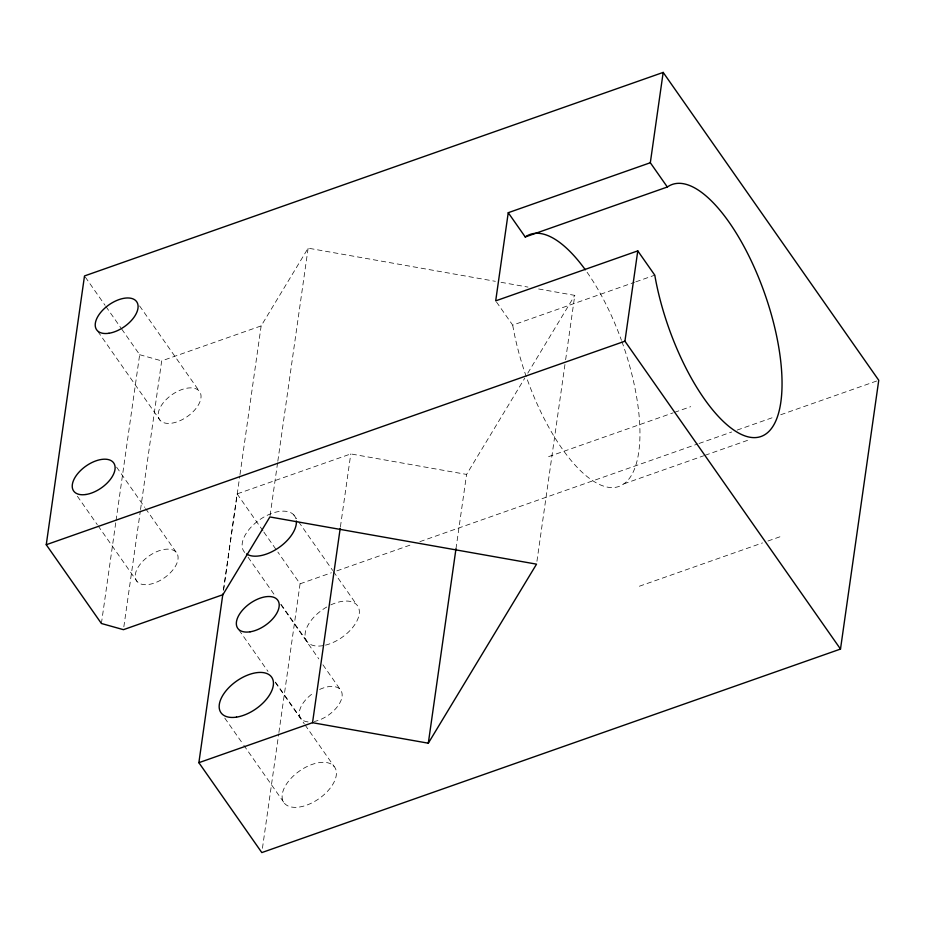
<?xml version="1.0" encoding="UTF-8"?>
<svg xmlns="http://www.w3.org/2000/svg" width="925" height="925" viewBox="0 0 925 925"><rect width="100%" height="100%" fill="white"/><g stroke="black" fill="none" stroke-linecap="round" stroke-linejoin="round"><path stroke-width="0.69" stroke-dasharray="4.62 3.47" d="M101.403 623.496L115.856 521.977M116.053 520.555L139.663 354.703L121.545 328.837M123.846 626.815L140.334 511.005M140.531 509.571L161.69 360.889L261.151 325.901L308.141 248.166L495.361 281.316M223.492 589.688L237.124 493.904L350.795 453.921L466.57 474.421L524.787 378.105M223.515 590.404L239.783 476.028M239.991 474.594L261.151 325.901M270.088 515.526L277.616 462.627M277.824 461.193L308.141 248.166M262.434 848.294L278.714 733.918M278.911 732.484L300.07 583.802L277.858 552.075M340.412 526.834L350.795 453.921M455.979 548.768L466.57 474.421M536.939 561.302L565.429 361.143M565.637 359.709L574.783 295.376L537.911 288.843M527.77 373.168L574.783 295.376M496.505 302.012L512.693 325.137L634.481 282.31M635.833 281.836L654.784 275.164M548.618 456.638L673.111 412.851M674.464 412.377L690.709 406.665M300.07 583.802L331.393 572.783M336.839 570.875L411.729 544.536M419.892 541.657L697.658 443.965M699.022 443.491L731.698 431.998M737.144 430.079L775.266 416.678M780.712 414.758L878.75 380.279M623.832 483.868L703.671 455.782M705.023 455.308L749.678 439.606M639.372 586.23L762.512 542.917M767.923 541.021L781.452 536.257M501.038 282.31L527.978 287.085M139.663 354.703L161.69 360.889M293.757 514.855L297.896 520.763M298.729 521.954L332.688 570.447M333.509 571.638L356.703 604.753M139.594 305.921L199.222 391.09M85.331 277.107L105.08 305.331M105.912 306.499L120.724 327.67M237.124 493.904L263.047 530.927M263.879 532.106L277.037 550.895M97.888 331.485L160.013 420.204M248.073 557.208L274.575 595.064M281.2 604.522L307.713 642.378M280.703 604.476L318.801 658.889M322.941 664.809L340.331 689.645M239.008 630.041L267.996 671.434M275.453 682.083L301.122 718.76M275.28 682.419L304.267 723.812M305.1 725.003L334.087 766.397M116.608 467.148L144.786 507.386M145.607 508.577L176.27 552.364M77.399 496.262L97.287 524.66M98.108 525.851L137.062 581.478M224.787 718.101L243.009 744.128M243.842 745.307L284.426 803.27M244.767 552.479A30.953 16.928 -35 0 1 260.85 518.925A30.953 16.928 -35 0 1 295.954 518.705M319.657 689.449A24.443 13.355 -35 0 1 341.996 697.022A24.443 13.355 -35 0 1 314.315 721.477M308.083 721.916A24.443 13.355 -35 0 1 299.573 710.839A24.443 13.355 -35 0 1 314.153 692.513M330.768 604.915A30.953 16.928 -35 0 1 359.178 614.269A30.953 16.928 -35 0 1 324.513 645.361M323.16 645.627A30.953 16.928 -35 0 1 305.134 633.66A30.953 16.928 -35 0 1 327.242 606.731M621.924 341.614A133.605 50.944 70.6 0 1 608.453 487.302A133.605 50.944 70.6 0 1 512.693 325.137M587.086 272.262A133.605 50.944 70.6 0 1 621.45 340.296M171.888 423.164A24.443 13.355 -35 0 0 200.794 394.235A24.443 13.355 -35 0 0 166.176 399.542A24.443 13.355 -35 0 0 171.888 423.164M148.937 584.438A24.443 13.355 -35 0 0 177.843 555.509A24.443 13.355 -35 0 0 143.225 560.816A24.443 13.355 -35 0 0 148.937 584.438M299.457 807.028A30.953 16.928 -35 0 0 336.087 770.375A30.953 16.928 -35 0 0 292.219 777.104A30.953 16.928 -35 0 0 299.457 807.028"/><path stroke-width="1.39" d="M198.875 762.686L312.534 722.702L428.31 743.203L536.535 564.158L269.892 516.948L222.902 594.694L123.441 629.671L101.403 623.496L46.25 544.721L84.499 275.939L663.179 72.416L878.75 380.279L840.501 649.061L261.821 852.584L198.875 762.686L222.879 593.977M312.534 722.702L340.215 528.268M428.31 743.203L455.979 548.768M650.321 162.731L508.241 212.704L495.696 300.856L637.776 250.883L654.784 275.164A133.605 50.944 70.6 0 0 748.256 436.889A133.605 50.944 70.6 0 0 767.484 301.816A133.605 50.944 70.6 0 0 667.33 187.012L650.321 162.731L663.179 72.416M840.501 649.061L624.93 341.198L637.776 250.883M508.241 212.704L525.238 236.973L667.33 187.012M46.25 544.721L624.93 341.198M296.37 521.029A30.953 16.928 -35 0 1 277.673 548.409A30.953 16.928 -35 0 1 246.501 553.936M525.238 236.973A133.605 50.944 70.6 0 1 585.328 269.788M250.051 631.821A24.443 13.355 -35 0 0 278.968 602.88A24.443 13.355 -35 0 0 244.339 608.199A24.443 13.355 -35 0 0 250.051 631.821M236.511 717.129A30.953 16.928 -35 0 0 273.129 680.476A30.953 16.928 -35 0 0 229.273 687.206A30.953 16.928 -35 0 0 236.511 717.129M85.956 494.493A24.443 13.355 -35 0 0 114.862 465.553A24.443 13.355 -35 0 0 80.232 470.871A24.443 13.355 -35 0 0 85.956 494.493M108.942 333.266A24.443 13.355 -35 0 0 137.848 304.337A24.443 13.355 -35 0 0 103.218 309.644A24.443 13.355 -35 0 0 108.942 333.266"/></g></svg>
